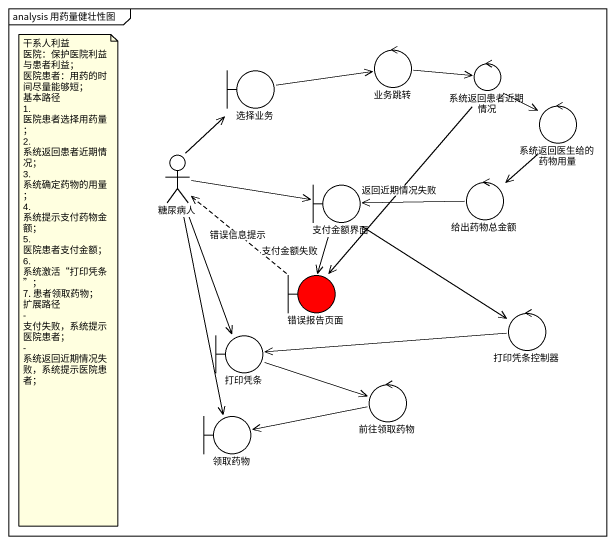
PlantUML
@startuml
mainframe analysis 用药量健壮性图
control 业务跳转
control 系统返回患者近期情况
boundary 选择业务
control 系统返回医生给的药物用量
actor 糖尿病人
control 给出药物总金额
boundary 支付金额界面
boundary 错误报告页面 #FF0000
boundary 打印凭条
control 打印凭条控制器
control 前往领取药物
boundary 领取药物
业务跳转 -right-> 系统返回患者近期情况
系统返回患者近期情况 --> 系统返回医生给的药物用量
系统返回患者近期情况 --> 错误报告页面 : 返回近期情况失败
选择业务 -right-> 业务跳转
系统返回医生给的药物用量 --> 给出药物总金额
糖尿病人 -up-> 选择业务
糖尿病人 -right-> 支付金额界面
糖尿病人 --> 打印凭条
糖尿病人 --> 领取药物
给出药物总金额 -left-> 支付金额界面
支付金额界面 --> 错误报告页面 : 支付金额失败
支付金额界面 --> 打印凭条控制器
错误报告页面 .up.> 糖尿病人 : 错误信息提示
打印凭条 -right-> 前往领取药物
打印凭条控制器 -left-> 打印凭条
前往领取药物 -left-> 领取药物
note as N1
  干系人利益
  医院：保护医院利益与患者利益；
  医院患者：用药的时间尽量能够短；
  基本路径
  1. 医院患者选择用药量；
  2. 系统返回患者近期情况；
  3. 系统确定药物的用量；
  4. 系统提示支付药物金额；
  5. 医院患者支付金额；
  6. 系统激活“打印凭条”；
  7. 患者领取药物；
  扩展路径
  - 支付失败，系统提示医院患者；
  - 系统返回近期情况失败，系统提示医院患者；
end note
@enduml
